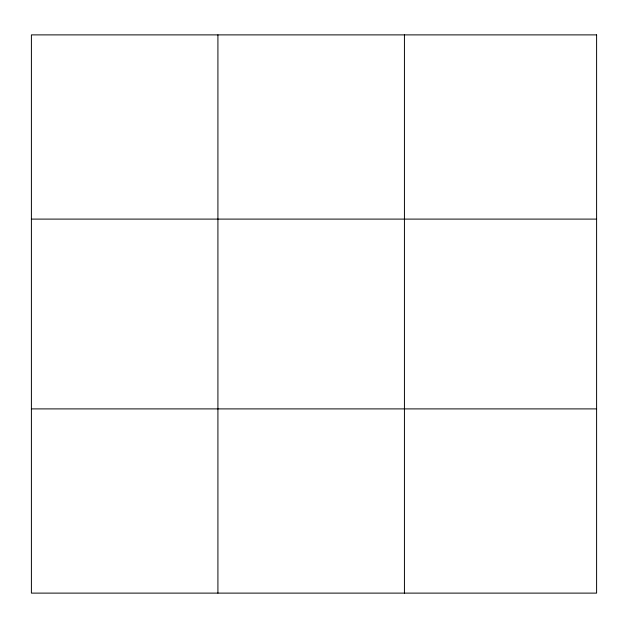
<?xml version="1.0" encoding="UTF-8"?>
<svg xmlns="http://www.w3.org/2000/svg" width="628" height="628" viewBox="0 0 628 628"><rect width="100%" height="100%" fill="white"/><g stroke="black" fill="none" stroke-linecap="round" stroke-linejoin="round"><path stroke-width="0.94" d="M217.916 593.115L217.916 34.885M404.432 593.115L404.432 34.885M31.4 219.101L596.6 219.101M31.4 408.899L596.6 408.899M596.6 34.885L31.4 34.885L31.4 593.115L596.6 593.115L596.6 34.885"/></g></svg>
